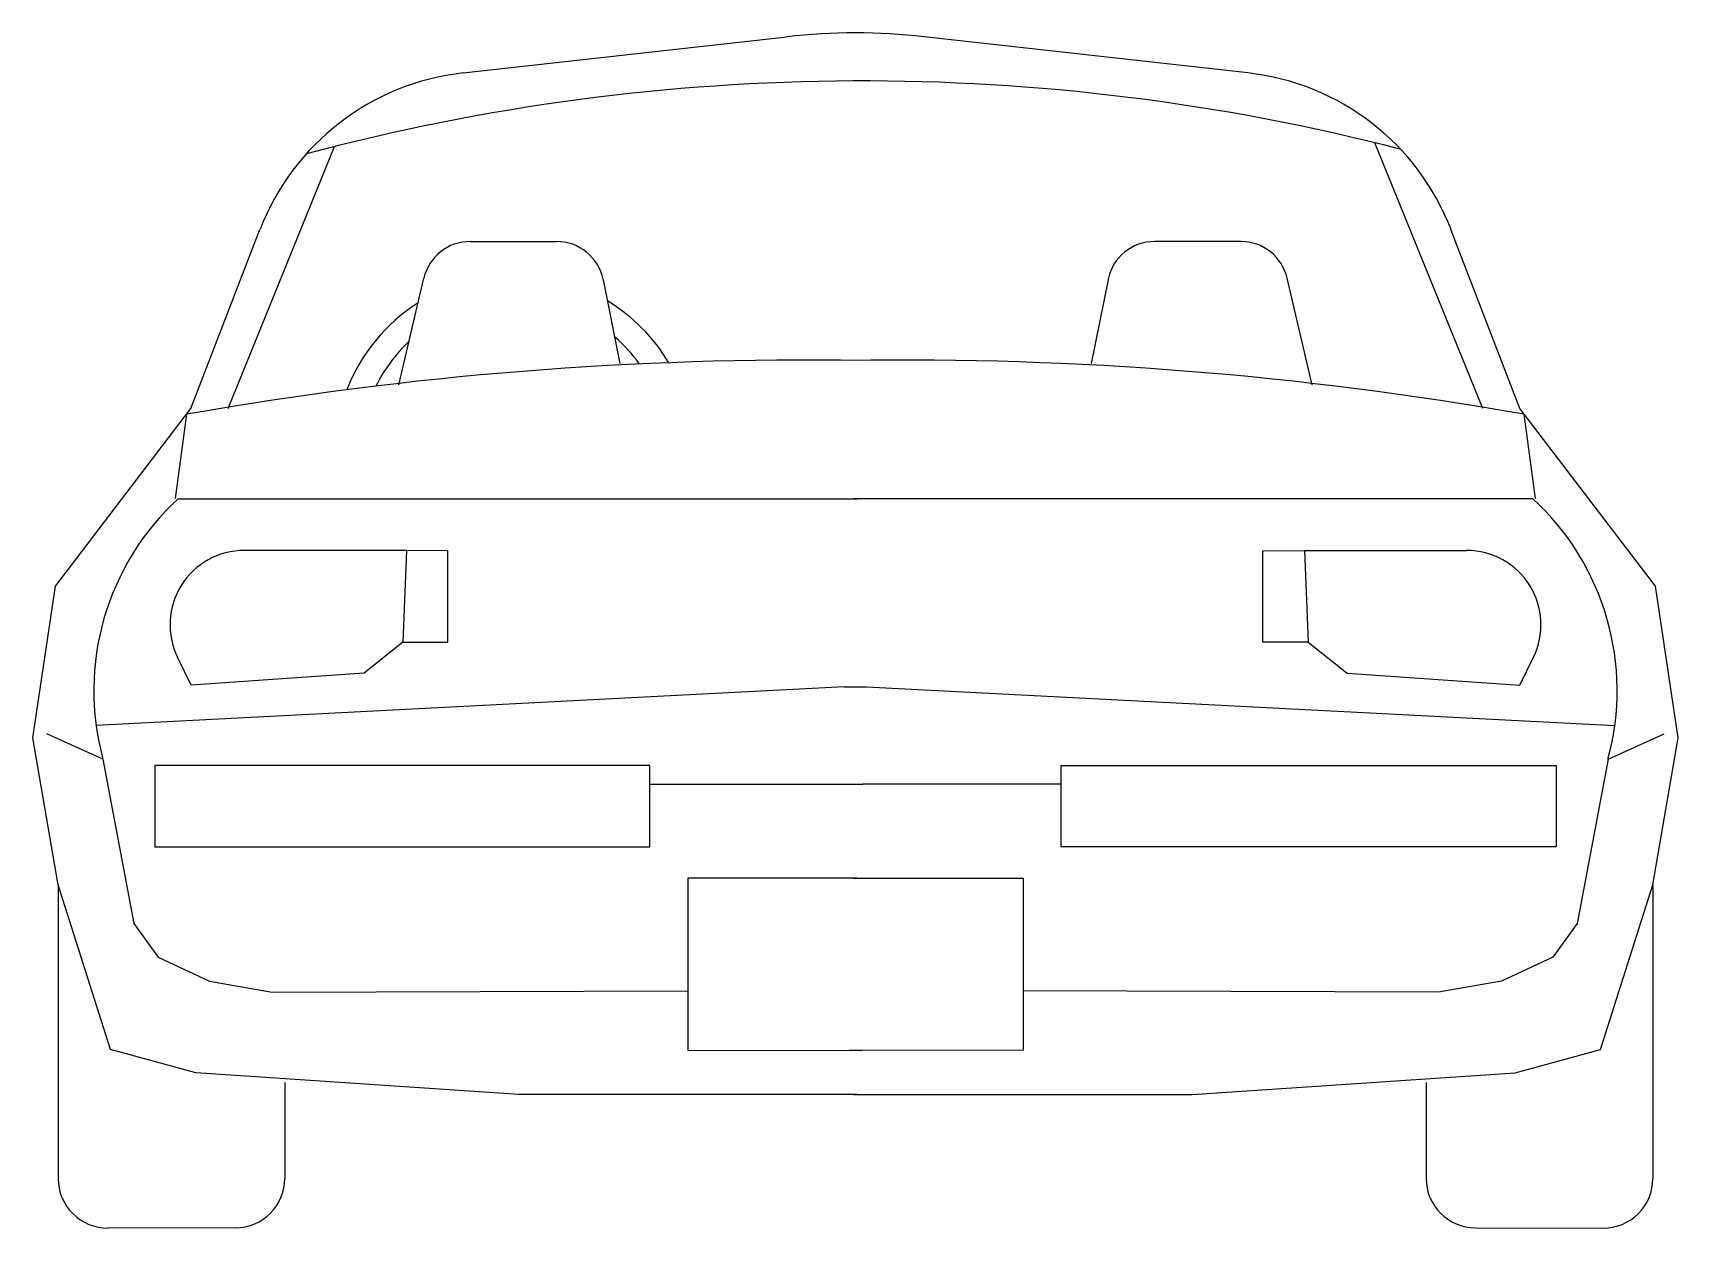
# Model space of a CAD drawing. Extents: x 0.51 to 2.24, y 0.35 to 1.61.
import ezdxf

# ---------------------------------------------------------------- set-up
doc = ezdxf.new("R2010")
doc.units = 0
doc.header["$MEASUREMENT"] = 0
doc.layers.get('0').update_dxf_attribs({"linetype": 'CONTINUOUS'})

msp = doc.modelspace()

# ---------------------------------------------------------------- linework, layer by layer
for p, q in [((0.9598, 1.57), (1.3004, 1.6081)), ((1.7856, 1.57), (1.4451, 1.6081)), ((0.7123, 1.2167), (0.8242, 1.4924)), ((2.0331, 1.2167), (1.9195, 1.4965)), ((0.6733, 1.2167), (0.7459, 1.405)), ((2.0721, 1.2167), (1.9995, 1.405)), ((0.9671, 1.3925), (1.058, 1.3925)), ((1.7784, 1.3925), (1.6875, 1.3925)), ((0.892, 1.2416), (0.9184, 1.3539)), ((1.107, 1.3523), (1.1248, 1.2641)), ((1.6385, 1.3523), (1.6207, 1.2641)), ((1.8535, 1.2416), (1.827, 1.3539)), ((0.5307, 1.0295), (0.6733, 1.2167)), ((2.2148, 1.0295), (2.0721, 1.2167)), ((0.6571, 1.1219), (0.6688, 1.2106)), ((2.0883, 1.1219), (2.0766, 1.2106)), ((0.6597, 1.1215), (1.3743, 1.1215)), ((2.0857, 1.1215), (1.3711, 1.1215)), ((0.9, 1.0672), (0.7293, 1.0672)), ((0.9, 1.0672), (0.8963, 0.9707)), ((0.9438, 1.067), (0.9, 1.0672)), ((0.9438, 0.9707), (0.9438, 1.067)), ((1.8016, 1.067), (1.8454, 1.0672)), ((1.8016, 0.9707), (1.8016, 1.067)), ((1.8454, 1.0672), (2.0161, 1.0672)), ((1.8454, 1.0672), (1.8492, 0.9707)), ((0.5069, 0.8699), (0.5307, 1.0295)), ((2.2385, 0.8699), (2.2148, 1.0295)), ((0.8963, 0.9707), (0.8554, 0.9382)), ((0.8963, 0.9707), (0.9438, 0.9707)), ((1.8492, 0.9707), (1.8016, 0.9707)), ((1.8492, 0.9707), (1.8901, 0.9382)), ((0.6736, 0.9254), (0.6592, 0.9549)), ((2.0719, 0.9254), (2.0863, 0.9549)), ((0.8554, 0.9382), (0.6736, 0.9254)), ((1.8901, 0.9382), (2.0719, 0.9254)), ((1.3612, 0.9236), (0.5734, 0.8831)), ((1.3612, 0.9236), (1.3843, 0.9236)), ((1.3843, 0.9236), (2.172, 0.8831)), ((0.5335, 0.7151), (0.5069, 0.8699)), ((0.5806, 0.8476), (0.5214, 0.8743)), ((2.1648, 0.8476), (2.224, 0.8743)), ((2.2119, 0.7151), (2.2385, 0.8699)), ((0.5806, 0.8476), (0.6131, 0.6744)), ((0.6352, 0.8409), (0.6352, 0.7551)), ((0.652, 0.8409), (0.6352, 0.8409)), ((1.1563, 0.8409), (0.652, 0.8409)), ((1.1563, 0.7551), (1.1563, 0.8409)), ((1.5891, 0.7551), (1.5891, 0.8409)), ((1.5891, 0.8409), (2.0935, 0.8409)), ((2.0935, 0.8409), (2.1102, 0.8409)), ((2.1102, 0.8409), (2.1102, 0.7551)), ((2.1648, 0.8476), (2.1323, 0.6744)), ((1.1563, 0.821), (1.3649, 0.821)), ((1.3649, 0.821), (1.3805, 0.821)), ((1.5891, 0.821), (1.3805, 0.821)), ((0.6352, 0.7551), (1.1563, 0.7551)), ((2.1102, 0.7551), (1.5891, 0.7551)), ((0.5335, 0.7151), (0.5335, 0.4059)), ((0.5886, 0.5419), (0.5335, 0.7151)), ((1.3743, 0.7223), (1.1962, 0.7223)), ((1.1962, 0.7223), (1.1962, 0.5411)), ((1.3711, 0.7223), (1.5492, 0.7223)), ((1.5492, 0.7223), (1.5492, 0.5411)), ((2.1568, 0.5419), (2.2119, 0.7151)), ((2.2119, 0.7151), (2.2119, 0.4059)), ((0.6131, 0.6744), (0.6388, 0.6392)), ((2.1323, 0.6744), (2.1067, 0.6392)), ((0.6388, 0.6392), (0.6927, 0.6136)), ((2.1067, 0.6392), (2.0527, 0.6136)), ((0.6927, 0.6136), (0.7589, 0.6023)), ((2.0527, 0.6136), (1.9865, 0.6023)), ((0.7589, 0.6023), (1.1962, 0.6037)), ((1.9865, 0.6023), (1.5492, 0.6037)), ((0.6785, 0.5173), (0.5886, 0.5419)), ((1.1962, 0.5411), (1.3791, 0.5407)), ((1.5492, 0.5411), (1.3663, 0.5407)), ((2.067, 0.5173), (2.1568, 0.5419)), ((1.0183, 0.4944), (0.6785, 0.5173)), ((0.7721, 0.5072), (0.7721, 0.4062)), ((1.7271, 0.4944), (2.067, 0.5173)), ((1.9733, 0.5072), (1.9733, 0.4062)), ((1.3743, 0.4944), (1.0183, 0.4944)), ((1.3711, 0.4944), (1.7271, 0.4944)), ((0.7202, 0.3542), (0.5857, 0.3538)), ((2.0253, 0.3542), (2.1597, 0.3538))]:
    msp.add_line(p, q)
for centre, radius, start, end in [((1.3727, 0.9614), 0.6507, 83.6161, 96.3839), ((0.9888, 1.3113), 0.2603, 96.3839, 158.9087), ((1.3801, -0.7083), 2.2698, 75.5603, 104.9454), ((1.7567, 1.3113), 0.2603, 21.0913, 83.6161), ((0.9671, 1.3425), 0.05, 90, 166.7459), ((1.058, 1.3425), 0.05, 11.3875, 90), ((1.6875, 1.3425), 0.05, 90, 168.6125), ((1.7784, 1.3425), 0.05, 13.2541, 90), ((1.0137, 1.1683), 0.189, 122.4491, 158.8894), ((1.0137, 1.1683), 0.189, 30.7149, 58.8305), ((1.0137, 1.1683), 0.1626, 133.0296, 153.7604), ((1.0137, 1.1683), 0.1626, 35.8439, 49.5745), ((1.3198, -2.476), 3.7436, 89.0927, 100.0145), ((1.4256, -2.476), 3.7436, 79.9855, 90.9073), ((0.8449, 0.9197), 0.2739, 132.5443, 195.2659), ((1.9005, 0.9197), 0.2739, 344.7341, 47.4557), ((0.7293, 0.9891), 0.0781, 90, 206.0179), ((2.0161, 0.9891), 0.0781, 333.9821, 90), ((0.5856, 0.4059), 0.0521, 180, 270.1507), ((0.72, 0.4062), 0.0521, 270.1507, 0), ((2.0254, 0.4062), 0.0521, 180, 269.8493), ((2.1599, 0.4059), 0.0521, 269.8493, 0)]:
    msp.add_arc(centre, radius, start, end)

doc.saveas('drawing.dxf')
